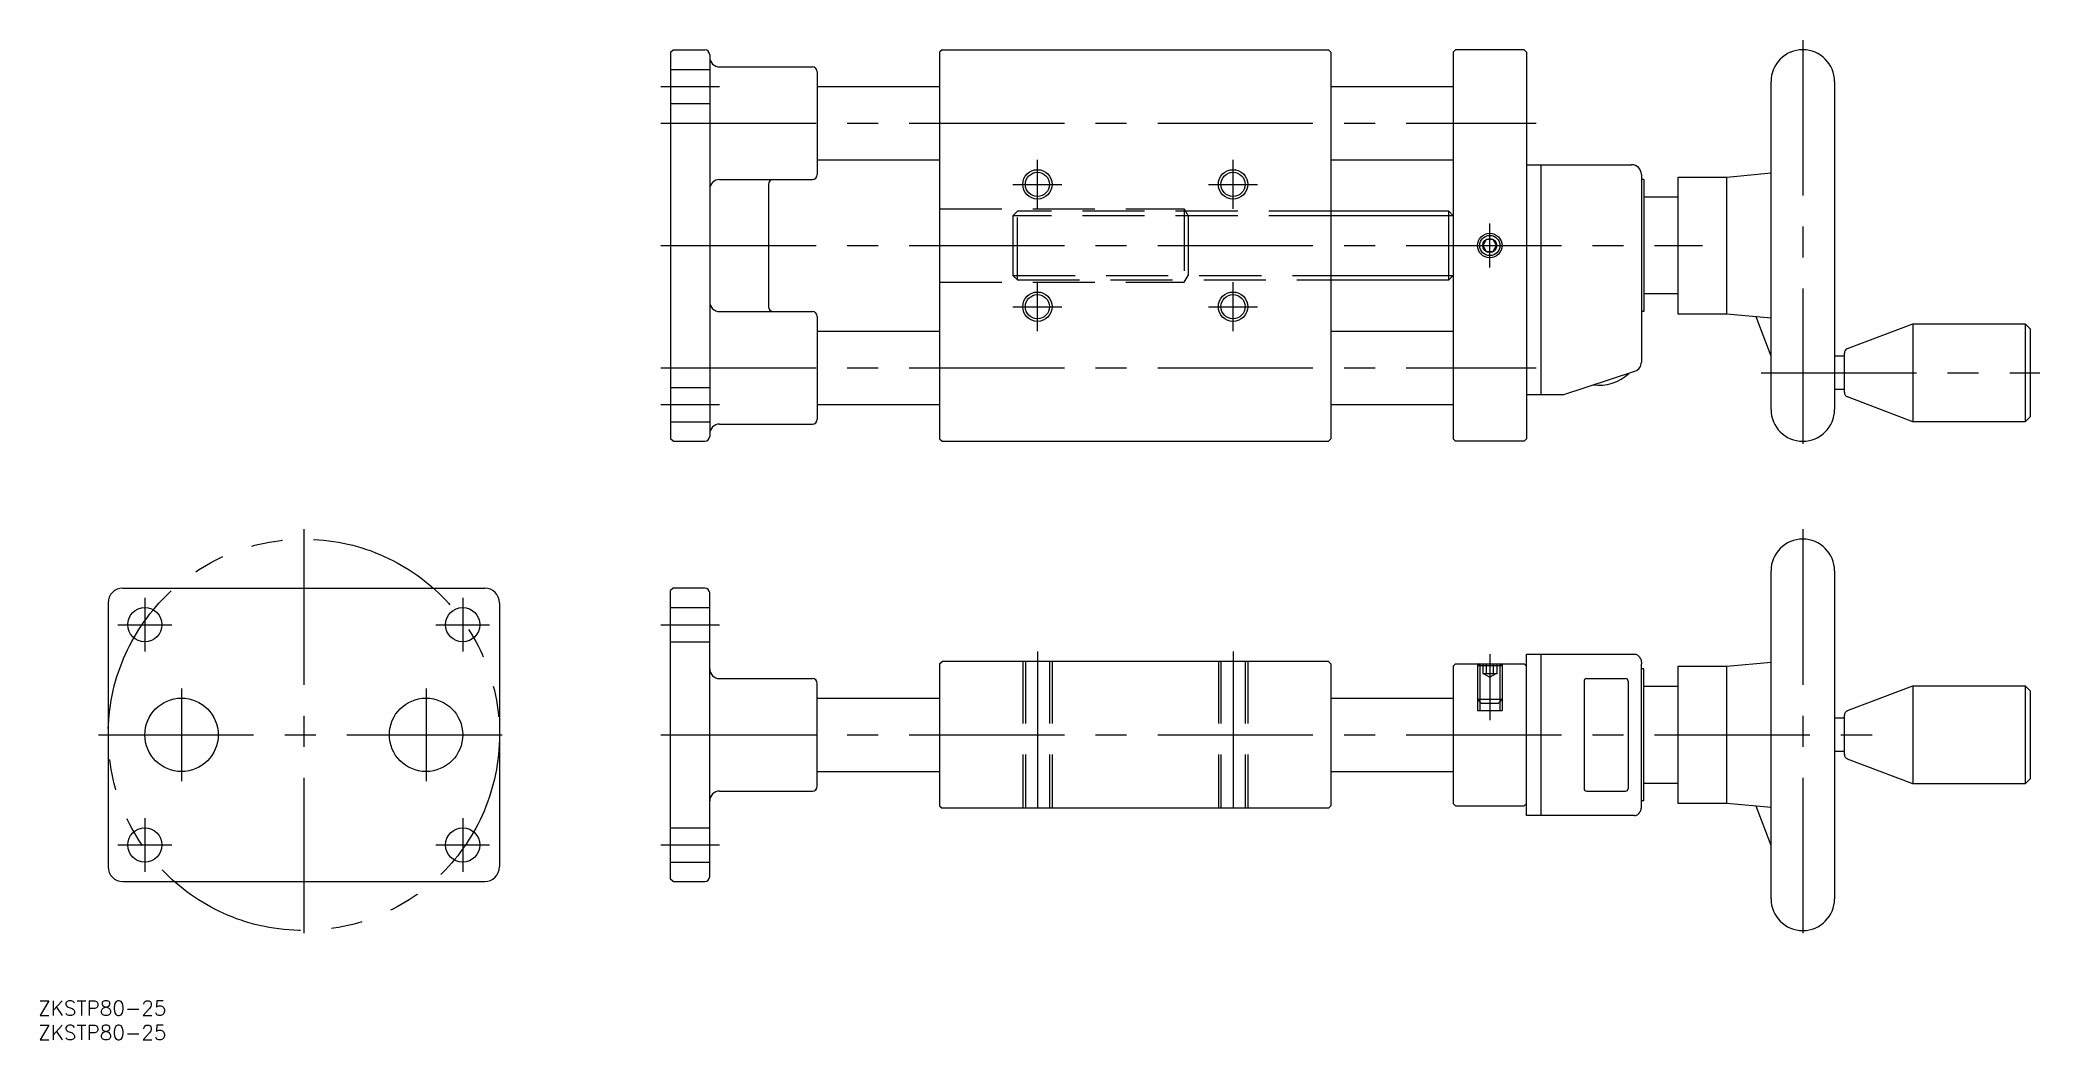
# Model space of a CAD drawing. Extents: x -54 to 355, y -62 to 142.
import ezdxf

# ---------------------------------------------------------------- set-up
doc = ezdxf.new("R2010")
doc.units = 0
for name, pattern in [('CENTER', [50.8, 31.75, -6.35, 6.35, -6.35]), ('DASHED', [19.05, 12.7, -6.35]), ('PHANTOM', [63.5, 31.75, -6.35, 6.35, -6.35, 6.35, -6.35])]:
    doc.linetypes.add(name, pattern=pattern)
doc.layers.get('0').update_dxf_attribs({"linetype": 'CONTINUOUS'})
doc.layers.add('CENTER', color=1, linetype='CENTER')
doc.styles.get("Standard").update_dxf_attribs({"font": 'txt.shx', "height": 3, "bigfont": 'bigfont.shx'})

msp = doc.modelspace()

# ---------------------------------------------------------------- linework, layer by layer
at = {"color": 7, "linetype": 'CONTINUOUS'}
for p, q in [((75, 139.5), (75.5, 140)), ((75, 139.5), (75, 60.5)), ((75.5, 140), (82, 140)), ((130.5, 140), (130, 139.5)), ((130, 139.5), (130, 60.5)), ((130.5, 140), (209.5, 140)), ((210, 139.5), (209.5, 140)), ((210, 139.5), (210, 60.5)), ((235.5, 140), (235, 139.5)), ((235, 139.5), (235, 60.5)), ((249.5, 140), (235.5, 140)), ((249.5, 140), (250, 139.5)), ((250, 139.5), (250, 60.5)), ((83, 139), (83, 61)), ((85, 136.5), (104, 136.5)), ((105, 135.5), (105, 114.5)), ((105, 132.5), (130, 132.5)), ((210, 132.5), (235, 132.5)), ((300, 66.5), (300, 133.5)), ((313, 133.5), (313, 66.5)), ((105, 117.5), (130, 117.5)), ((210, 117.5), (235, 117.5)), ((250, 116.5), (271.5, 116.5)), ((253, 69.5), (253, 116.5)), ((291, 114), (300, 114.84)), ((85, 113.5), (104, 113.5)), ((95, 112.5), (95, 87.5)), ((273.5, 114.5), (273.5, 76.18)), ((274, 113.5), (273.5, 113.5)), ((274, 113.5), (274, 86.5)), ((281, 114), (291, 114)), ((281, 86), (281, 114)), ((291, 86), (291, 114)), ((234.1, 107), (210, 107)), ((235, 106.1), (234.1, 107)), ((234.1, 93), (234.1, 107)), ((281, 109.9), (274, 109.9)), ((241.78, 101.25), (241.06, 100)), ((241.06, 100), (241.78, 98.75)), ((243.22, 101.25), (241.78, 101.25)), ((241.78, 98.75), (243.22, 98.75)), ((243.94, 100), (243.22, 101.25)), ((243.22, 98.75), (243.94, 100)), ((210, 93), (234.1, 93)), ((235, 93.9), (234.1, 93)), ((281, 90.1), (274, 90.1)), ((85, 86.5), (104, 86.5)), ((274, 86.5), (273.5, 86.5)), ((291, 86), (281, 86)), ((300, 85.16), (291, 86)), ((105, 85.5), (105, 64.5)), ((105, 82.5), (130, 82.5)), ((210, 82.5), (235, 82.5)), ((300, 77.39), (296.99, 85.44)), ((315.65, 78.94), (329, 84)), ((329, 84), (352, 84)), ((329, 84), (329, 64)), ((352, 84), (352, 64)), ((352, 84), (353, 83)), ((353, 83), (353, 65)), ((315, 70), (315, 78)), ((257.42, 69.5), (272.18, 74.3)), ((313, 77.44), (315, 77.44)), ((315, 70.56), (313, 70.56)), ((105, 67.5), (130, 67.5)), ((210, 67.5), (235, 67.5)), ((257.42, 69.5), (250, 69.5)), ((329, 64), (315.65, 69.06)), ((85, 63.5), (104, 63.5)), ((352, 64), (329, 64)), ((353, 65), (352, 64)), ((75.5, 60), (75, 60.5)), ((75.5, 60), (82, 60)), ((130, 60.5), (130.5, 60)), ((130.5, 60), (209.5, 60)), ((210, 60.5), (209.5, 60)), ((235.5, 60), (235, 60.5)), ((249.5, 60), (235.5, 60)), ((249.5, 60), (250, 60.5)), ((300, -33.5), (300, 33.5)), ((313, 33.5), (313, -33.5)), ((-37, 30), (37, 30)), ((75.5, 30), (75, 29.5)), ((75, -29.5), (75, 29.5)), ((82, 30), (75.5, 30)), ((83, -29), (83, 29)), ((-40, 27), (-40, -27)), ((40, 27), (40, -27)), ((250, 16.5), (272.1, 16.5)), ((250, -16.5), (250, 16.5)), ((253, -16.5), (253, 16.5)), ((130, 14.5), (130.5, 15)), ((130, 14.5), (130, -14.5)), ((209.5, 15), (130.5, 15)), ((209.5, 15), (210, 14.5)), ((210, 14.5), (210, -14.5)), ((235, 14), (235.5, 14.5)), ((235, 14), (235, -14)), ((235.5, 14.5), (249.5, 14.5)), ((249.5, 14.5), (250, 14)), ((273.5, -14.5), (273.5, 14.5)), ((274, 13.47), (273.5, 13.47)), ((274, -13.52), (274, 13.47)), ((281, -14), (281, 14)), ((281, 14), (291, 14)), ((291, 14), (300, 14.84)), ((291, -14), (291, 14)), ((85, 11.5), (104, 11.5)), ((105, -10.5), (105, 10.5)), ((261.78, 11), (261.78, -11)), ((262.28, 11.5), (270.28, 11.5)), ((270.78, 11), (270.78, -11)), ((281, 9.88), (274, 9.88)), ((315.65, 4.94), (329, 10)), ((329, 10), (352, 10)), ((329, 10), (329, -10)), ((352, 10), (352, -10)), ((352, 10), (353, 9)), ((353, 9), (353, -9)), ((105, 7.5), (130, 7.5)), ((210, 7.5), (235, 7.5)), ((313, 3.44), (315, 3.44)), ((315, -4), (315, 4)), ((315, -3.44), (313, -3.44)), ((105, -7.5), (130, -7.5)), ((210, -7.5), (235, -7.5)), ((329, -10), (315.65, -4.94)), ((85, -11.5), (104, -11.5)), ((262.28, -11.5), (270.28, -11.5)), ((281, -9.92), (274, -9.92)), ((352, -10), (329, -10)), ((353, -9), (352, -10)), ((130, -14.5), (130.5, -15)), ((209.5, -15), (130.5, -15)), ((210, -14.5), (209.5, -15)), ((235.5, -14.5), (235, -14)), ((235.5, -14.5), (249.5, -14.5)), ((250, -14), (249.5, -14.5)), ((274, -13.52), (273.5, -13.52)), ((291, -14), (281, -14)), ((300, -14.84), (291, -14)), ((300, -22.61), (296.99, -14.56)), ((272.1, -16.5), (250, -16.5)), ((-37, -30), (37, -30)), ((75.5, -30), (75, -29.5)), ((75.5, -30), (82, -30))]:
    msp.add_line(p, q, dxfattribs=at)
at = {"color": 3, "linetype": 'DASHED'}
for p, q in [((75, 136), (83, 136)), ((75, 129), (83, 129)), ((130, 107.5), (180, 107.5)), ((145, 106.1), (145.9, 107)), ((210, 107), (145.9, 107)), ((145.9, 93), (145.9, 107)), ((180, 107.5), (180, 92.5)), ((180, 107.5), (180.81, 106.1)), ((145, 106.1), (145, 93.9)), ((210, 106.1), (145, 106.1)), ((180.81, 106.1), (180.81, 93.9)), ((130, 92.5), (180, 92.5)), ((145, 93.9), (145.9, 93)), ((145, 93.9), (210, 93.9)), ((145.9, 93), (210, 93)), ((180, 92.5), (180.81, 93.9)), ((75, 71), (83, 71)), ((75, 64), (83, 64)), ((75, 26), (83, 26)), ((75, 19), (83, 19)), ((147, 15), (147, -15)), ((147.54, 15), (147.54, -15)), ((152.46, 15), (152.46, -15)), ((153, 15), (153, -15)), ((187, 15), (187, -15)), ((187.54, 15), (187.54, -15)), ((192.46, 15), (192.46, -15)), ((193, 15), (193, -15)), ((240, 14.5), (240, 5)), ((240.43, 14.5), (240, 14.07)), ((245, 14.07), (240, 14.07)), ((240.43, 14.5), (240.43, 5)), ((241.06, 14.5), (241.06, 12.5)), ((243.94, 12.5), (241.06, 12.5)), ((241.25, 12.5), (242.5, 11.78)), ((241.78, 14.5), (241.78, 12.5)), ((243.75, 12.5), (242.5, 11.78)), ((243.22, 14.5), (243.22, 12.5)), ((243.94, 14.5), (243.94, 12.5)), ((244.57, 14.5), (244.57, 5)), ((245, 14.07), (244.57, 14.5)), ((245, 14.5), (245, 5)), ((245, 7.25), (240, 7.25)), ((240, 7.25), (240.75, 6.5)), ((240, 5), (245, 5)), ((240.75, 6.5), (244.25, 6.5)), ((245, 7.25), (244.25, 6.5)), ((75, -19), (83, -19)), ((75, -26), (83, -26))]:
    msp.add_line(p, q, dxfattribs=at)
at = {"color": 3, "linetype": 'CONTINUOUS'}
for p, q in [((235, 106.1), (210, 106.1)), ((210, 93.9), (235, 93.9))]:
    msp.add_line(p, q, dxfattribs=at)
at = {"color": 7, "linetype": 'CONTINUOUS'}
for points in [[(272.1, 16.5, -0.134347), (272.61, 16.36, -0.106839), (273.09, 15.91, -0.082329), (273.42, 15.23, -0.085966), (273.5, 14.5, -0.07069)], [(272.1, -16.5, 0.134347), (272.61, -16.36, 0.106839), (273.09, -15.91, 0.082329), (273.42, -15.23, 0.085966), (273.5, -14.5, 0.07069)]]:
    msp.add_lwpolyline(points, format="xyb", dxfattribs=at)
at = {"color": 3, "linetype": 'CONTINUOUS'}
for centre, radius in [((150, 112.5), 3), ((190, 112.5), 3), ((242.5, 100), 2.07), ((150, 87.5), 3), ((190, 87.5), 3)]:
    msp.add_circle(centre, radius, dxfattribs=at)
at = {"color": 7, "linetype": 'CONTINUOUS'}
for centre, radius in [((150, 112.5), 2.46), ((190, 112.5), 2.46), ((242.5, 100), 2.5), ((242.5, 100), 1.44), ((150, 87.5), 2.46), ((190, 87.5), 2.46), ((-32.5, 22.5), 3.5), ((32.5, 22.5), 3.5), ((-25, 0), 7.5), ((25, 0), 7.5), ((-32.5, -22.5), 3.5), ((32.5, -22.5), 3.5)]:
    msp.add_circle(centre, radius, dxfattribs=at)
at = {"color": 3, "linetype": 'PHANTOM'}
msp.add_circle((0, 0), 40, dxfattribs=at)
at = {"color": 7, "linetype": 'CONTINUOUS'}
for centre, radius, start, end in [((82, 139), 1, 0, 90), ((306.5, 133.5), 6.5, 0, 180), ((85, 138.5), 2, 180, 270), ((104, 135.5), 1, 0, 90), ((271.5, 114.5), 2, 0, 90), ((85, 111.5), 2, 90, 180), ((96, 112.5), 1, 90, 180), ((104, 114.5), 1, 270, 0), ((85, 88.5), 2, 180, 270), ((96, 87.5), 1, 180, 270), ((104, 85.5), 1, 0, 90), ((316, 78), 1, 110.7702, 180), ((264.78, 80.54), 9.1, 262.6918, 312.6199), ((271.5, 76.18), 2, 290, 0), ((316, 70), 1, 180, 249.2298), ((306.5, 66.5), 6.5, 180, 0), ((85, 61.5), 2, 90, 180), ((104, 64.5), 1, 270, 0), ((82, 61), 1, 270, 0), ((306.5, 33.5), 6.5, 0, 180), ((-37, 27), 3, 90, 180), ((37, 27), 3, 0, 90), ((82, 29), 1, 0, 90), ((85, 13.5), 2, 180, 270), ((104, 10.5), 1, 0, 90), ((262.28, 11), 0.5, 90, 180), ((270.28, 11), 0.5, 0, 90), ((316, 4), 1, 110.7702, 180), ((316, -4), 1, 180, 249.2298), ((85, -13.5), 2, 90, 180), ((104, -10.5), 1, 270, 0), ((262.28, -11), 0.5, 180, 270), ((270.28, -11), 0.5, 270, 0), ((-37, -27), 3, 180, 270), ((37, -27), 3, 270, 0), ((82, -29), 1, 270, 0), ((306.5, -33.5), 6.5, 180, 0)]:
    msp.add_arc(centre, radius, start, end, dxfattribs=at)
at = {"layer": 'CENTER', "color": 1, "linetype": 'CENTER'}
for p, q in [((306.5, 142), (306.5, 58)), ((73, 132.5), (85, 132.5)), ((73, 125), (252, 125)), ((150, 107.5), (150, 117.5)), ((190, 107.5), (190, 117.5)), ((145, 112.5), (155, 112.5)), ((185, 112.5), (195, 112.5)), ((242.5, 95.5), (242.5, 104.5)), ((73, 100), (286, 100)), ((150, 82.5), (150, 92.5)), ((190, 82.5), (190, 92.5)), ((145, 87.5), (155, 87.5)), ((185, 87.5), (195, 87.5)), ((73, 75), (252, 75)), ((298, 74), (355, 74)), ((73, 67.5), (85, 67.5)), ((0, 42), (0, -42)), ((306.5, 42), (306.5, -42)), ((-32.5, 28), (-32.5, 17)), ((32.5, 28), (32.5, 17)), ((-38, 22.5), (-27, 22.5)), ((27, 22.5), (38, 22.5)), ((73, 22.5), (85, 22.5)), ((150, 17), (150, -17)), ((190, 17), (190, -17)), ((242.5, 16.5), (242.5, 3)), ((-25, 9.5), (-25, -9.5)), ((25, 9.5), (25, -9.5)), ((-42, 0), (42, 0)), ((73, 0), (326, 0)), ((-32.5, -17), (-32.5, -28)), ((32.5, -17), (32.5, -28)), ((-38, -22.5), (-27, -22.5)), ((27, -22.5), (38, -22.5)), ((73, -22.5), (85, -22.5))]:
    msp.add_line(p, q, dxfattribs=at)

# ---------------------------------------------------------------- texts
at = {"color": 7, "linetype": 'CONTINUOUS'}
for p in [(-54.32, -57.36), (-54.32, -62.36)]:
    msp.add_text('ZKSTP80-25', height=3, dxfattribs=at).set_placement(p)

doc.saveas('drawing.dxf')
